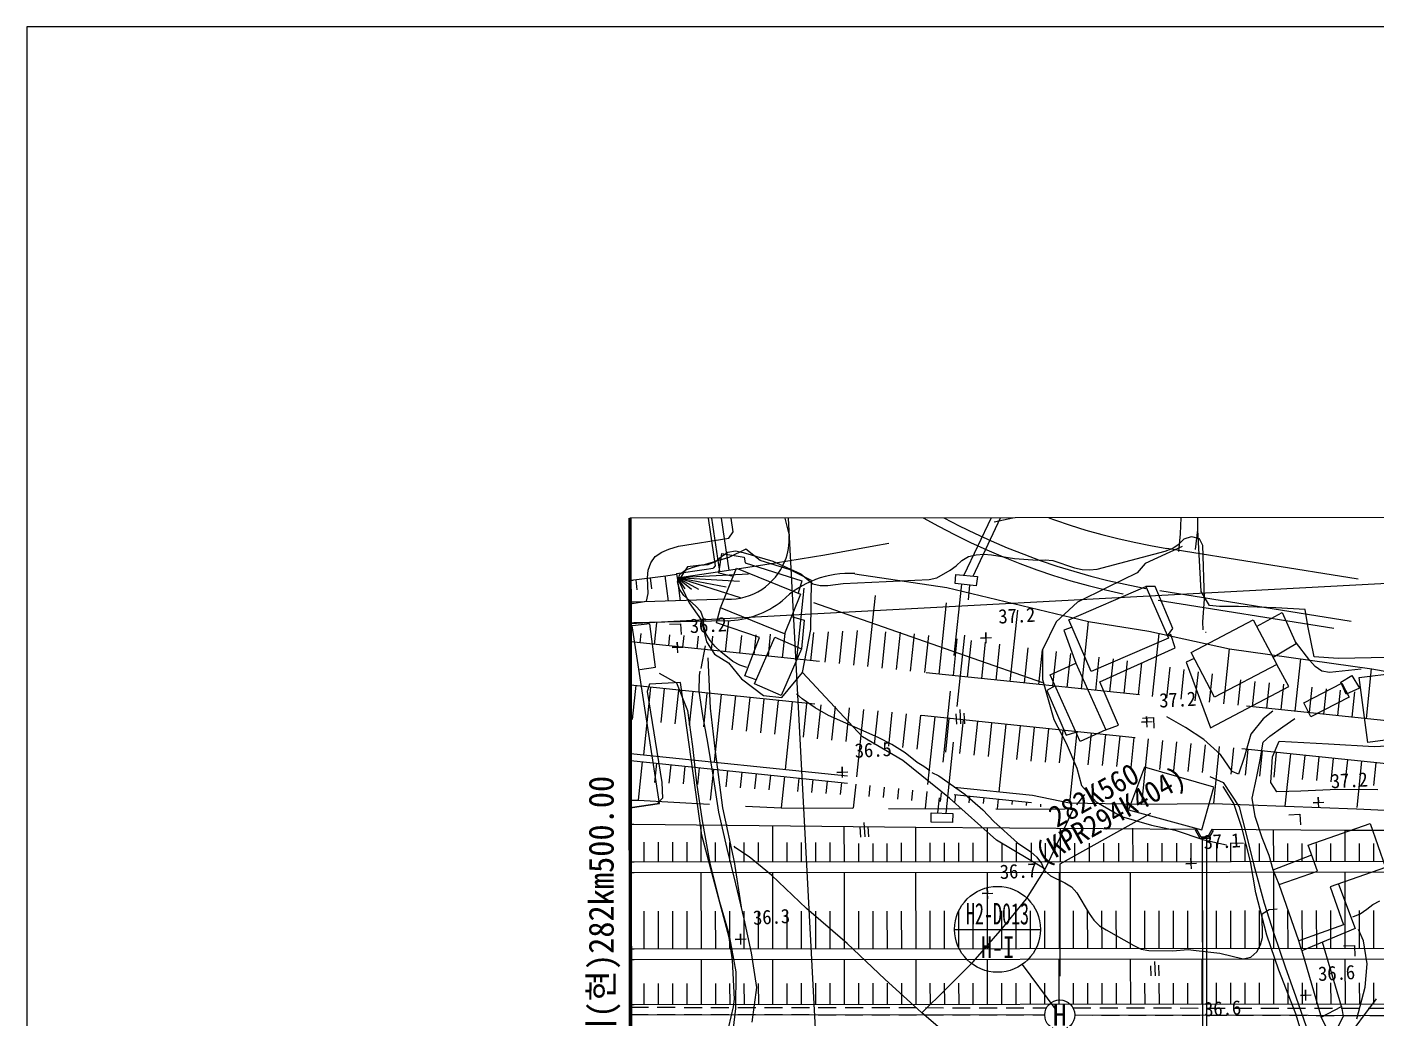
# Model space of a CAD drawing. Header units: millimetres. Extents: x 13158 to 13954, y 1103 to 1807.
# Drawn here: x 13157.9 to 13346.4, y 1480.6 to 1619.1 of the extents above; entities that cross this region are included whole.
import ezdxf
from ezdxf.enums import TextEntityAlignment as Align
from ezdxf.xclip import XClip

# ---------------------------------------------------------------- set-up
doc = ezdxf.new("R2010")
doc.units = ezdxf.units.MM
doc.header["$LTSCALE"] = 10
doc.header["$MEASUREMENT"] = 0
doc.header["$XCLIPFRAME"] = 2
for name, pattern in [('A-CENTR01', [2, 1.25, -0.25, 0.25, -0.25]), ('DASHEDX2', [1.5, 1, -0.5]), ('HIDDEN', [0.375, 0.25, -0.125])]:
    doc.linetypes.add(name, pattern=pattern)
for name, color, linetype in [('TN-CABL', 4, 'Continuous'), ('TN-MACL', 6, 'A-CENTR01'), ('TN-MANH', 4, 'Continuous'), ('TZ-BASE', 253, 'Continuous'), ('TZ-CABL', 4, 'Continuous'), ('TZ-MACT', 6, 'Continuous')]:
    doc.layers.add(name, color=color, linetype=linetype)
doc.layers.add('TX-PAPR', color=2, linetype='Continuous', plot=False)
doc.styles.add('GR', font='GulimChe.ttf')
doc.styles.get("Standard").update_dxf_attribs({"font": 'GulimChe.ttf'})
doc.linetypes.add('ZIGZAG', pattern='A,0.0001,-0.2,[131,ltypeshp.shx,S=0.2,R=0,X=-0.2,Y=0],-0.4,[131,ltypeshp.shx,S=0.2,R=180,X=0.2,Y=0],-0.2', length=0.8001)

# ---------------------------------------------------------------- blocks, each defined once
blk = doc.blocks.new('JD-DGDHG')
at = {"layer": 'TZ-BASE'}
for p, q in [((18.8, 135.96), (37.38, -213.9)), ((532.89, 88.53), (-0.06, 60.23)), ((14.33, 73.1, 37), (13.04, 83.52, 37)), ((76.93, 76.19, 39.73), (76.84, 72.81, 39.73)), ((79.3, 73.38, 37.35), (79.3, 77.3, 37.35)), ((6.71, 71.09, 37), (13.73, 72.19, 37)), ((13.73, 72.19, 37), (14.33, 73.1, 37)), ((76.84, 72.81, 39.73), (76.6, 70.33, 39.73)), ((76.63, 71.35, 37), (77.41, 72.09, 37)), ((77.41, 72.09, 37), (78.42, 72.42, 37)), ((78.42, 72.42, 37), (79.47, 72.18, 37)), ((78.99, 70.6, 37.35), (79.3, 73.38, 37.35)), ((79.77, 64.73, 36.68), (79.3, 73.38, 36.68)), ((79.47, 72.18, 37), (79.97, 71.21, 37)), ((3.47, 69.63, 37), (4.37, 70.24, 37)), ((4.37, 70.24, 37), (5.34, 70.68, 37)), ((5.34, 70.68, 37), (6.71, 71.09, 37)), ((12.34, 67.33, 39.44), (12.76, 70.06, 39.44)), ((12.71, 69.66, 37), (13.6, 70.23, 37)), ((12.76, 70.06, 39.44), (15.9, 69.57, 39.44)), ((13.6, 70.23, 37), (14.66, 70.42, 37)), ((16.11, 70.67, 37.33), (13.75, 69.49, 37.33)), ((14.66, 70.42, 37), (15.73, 70.22, 37)), ((15.73, 70.22, 37), (19.88, 68.98, 37)), ((18.12, 69.1, 37.33), (16.11, 70.67, 37.33)), ((47.26, 69.64, 37), (48.32, 69.87, 37)), ((48.32, 69.87, 37), (49.38, 69.95, 37)), ((49.38, 69.95, 37), (50.45, 69.89, 37)), ((50.45, 69.89, 37), (53.67, 69.36, 37)), ((65.24, 67.89, 37), (74.72, 70.37, 37)), ((77.11, 71.06, 36.68), (71.92, 68.68, 36.68)), ((74.72, 70.37, 37), (75.73, 70.74, 37)), ((75.73, 70.74, 37), (76.63, 71.35, 37)), ((79.97, 71.21, 37), (80.2, 63.69, 37)), ((2.46, 67.74, 37), (2.84, 68.75, 37)), ((2.84, 68.75, 37), (3.47, 69.63, 37)), ((7.96, 68.21, 37.33), (6.71, 66.31, 37.33)), ((7.75, 67.8, 37), (8.76, 68.16, 37)), ((10.28, 68.47, 37.33), (7.96, 68.21, 37.33)), ((8.76, 68.16, 37), (9.81, 68.43, 37)), ((9.81, 68.43, 37), (10.87, 68.54, 37)), ((13.75, 69.49, 37.33), (10.28, 68.47, 37.33)), ((10.87, 68.54, 37), (11.89, 68.94, 37)), ((11.89, 68.94, 37), (12.71, 69.66, 37)), ((12.56, 62.48, 39.55), (14.8, 68, 39.55)), ((14.8, 68, 39.55), (23.76, 64.36, 39.55)), ((15.9, 69.57, 39.44), (16.02, 68.78, 39.44)), ((16.02, 68.78, 39.44), (23.97, 66.23, 39.44)), ((22.3, 67.78, 37.33), (18.12, 69.1, 37.33)), ((19.88, 68.98, 37), (23.82, 67.21, 37)), ((44.68, 67.71, 37), (45.54, 68.36, 37)), ((45.54, 68.36, 37), (46.33, 69.1, 37)), ((46.33, 69.1, 37), (47.26, 69.64, 37)), ((53.67, 69.36, 37), (56.87, 69.15, 37)), ((56.87, 69.15, 37), (57.94, 69.16, 37)), ((57.94, 69.16, 37), (59.01, 69.07, 37)), ((59.01, 69.07, 37), (62.07, 68.07, 37)), ((62.07, 68.07, 37), (63.11, 67.83, 37)), ((64.18, 67.77, 37), (65.24, 67.89, 37)), ((71.92, 68.68, 36.68), (70.83, 67.35, 36.68)), ((2.36, 66.67, 37), (2.46, 67.74, 37)), ((2.46, 64.47, 37), (2.36, 66.67, 37)), ((6.58, 66.11, 37), (6.89, 67.16, 37)), ((6.84, 65.06, 37), (6.58, 66.11, 37)), ((6.71, 66.31, 37.33), (8.2, 63.18, 37.33)), ((6.89, 67.16, 37), (7.75, 67.8, 37)), ((14.33, 66.85, 39.44), (12.34, 67.33, 39.44)), ((25.29, 66.29, 37.33), (22.3, 67.78, 37.33)), ((23.97, 66.23, 39.44), (23.42, 64.5, 39.44)), ((23.82, 67.21, 37), (25.49, 65.82, 37)), ((25.23, 59.43, 37.33), (25.29, 66.29, 37.33)), ((29.71, 65.87, 37), (41.76, 66.45, 37)), ((41.76, 66.45, 37), (42.81, 66.64, 37)), ((42.81, 66.64, 37), (44.68, 67.71, 37)), ((63.11, 67.83, 37), (64.18, 67.77, 37)), ((70.83, 67.35, 36.68), (66.63, 65.29, 36.68)), ((2.26, 63.4, 37), (2.46, 64.47, 37)), ((7.48, 64.2, 37), (6.84, 65.06, 37)), ((9.07, 62.74, 37), (7.48, 64.2, 37)), ((23.76, 64.36, 39.55), (21.52, 58.84, 39.55)), ((25.49, 65.82, 37), (26.53, 65.59, 37)), ((26.53, 65.59, 37), (27.59, 65.6, 37)), ((27.59, 65.6, 37), (29.71, 65.87, 37)), ((61.29, 60.78, 40.12), (72.05, 65.44, 40.12)), ((66.63, 65.29, 36.68), (62.5, 63.25, 36.68)), ((73.35, 65.45, 40.1), (72.05, 65.44, 40.1)), ((72.05, 65.44, 40.12), (75.18, 58.21, 40.12)), ((75.81, 59.57, 40.1), (73.35, 65.45, 40.1)), ((80.91, 62.81, 36.68), (79.77, 64.73, 36.68)), ((-0.06, 63.03, 37), (2.26, 63.4, 37)), ((8.2, 63.18, 37.33), (9.86, 60.8, 37.33)), ((9.82, 61.96, 37), (9.07, 62.74, 37)), ((12.03, 60.37, 39.57), (12.56, 62.48, 39.57)), ((21.52, 58.84, 39.55), (12.56, 62.48, 39.55)), ((57.62, 52, 37.15), (25.64, 63.18, 37.15)), ((62.5, 63.25, 36.68), (59.48, 60.49, 36.68)), ((80.2, 63.69, 37), (79.95, 60.49, 37)), ((82.32, 62.64, 36.68), (80.91, 62.81, 36.68)), ((84.99, 62.65, 36.68), (82.32, 62.64, 36.68)), ((90.18, 62.47, 36.68), (84.99, 62.65, 36.68)), ((94.31, 62.24, 36.68), (90.18, 62.47, 36.68)), ((94.68, 59.94, 36.68), (94.31, 62.24, 36.68)), ((10.22, 60.95, 37), (9.82, 61.96, 37)), ((9.86, 60.8, 37.33), (10.61, 57.73, 37.33)), ((10.27, 59.85, 37), (10.22, 60.95, 37)), ((18.02, 58.3, 39.57), (12.03, 60.37, 39.57)), ((22.51, 61.26, 39.57), (24.26, 60.73, 39.57)), ((24.26, 60.73, 39.57), (23.91, 56.74, 39.57)), ((59.48, 60.49, 36.68), (57.61, 56.61, 36.68)), ((64.41, 53.55, 40.12), (61.29, 60.78, 40.12)), ((78.36, 56.22, 40.04), (87.03, 60.8, 40.04)), ((79.95, 60.49, 37), (80, 59.39, 37)), ((87.03, 60.8, 40.04), (90.32, 54.57, 40.04)), ((87.52, 59.88, 40.59), (91.09, 61.82, 40.59)), ((91.09, 61.82, 40.59), (93.05, 57.42, 40.59)), ((0.24, 59.96, 39.3), (-0.06, 59.91, 39.3)), ((4.07, 35.13, 39.3), (0.24, 59.96, 39.3)), ((2.71, 60.24, 39.16), (0.27, 59.96, 39.16)), ((3.48, 54.17, 39.16), (2.71, 60.24, 39.16)), ((5.46, 60.17, 37.09), (7, 60.25, 37.09)), ((7, 60.25, 37.09), (7.08, 58.74, 37.09)), ((10.56, 58.8, 37), (10.27, 59.85, 37)), ((11.14, 57.9, 37), (10.56, 58.8, 37)), ((24.04, 53.43, 37.33), (25.23, 59.43, 37.33)), ((49.73, 57.53, 37.21), (49.65, 59.03, 37.21)), ((49.65, 59.03, 37.21), (49.69, 58.28, 37.21)), ((61.72, 59.77, 40.1), (60.55, 59.35, 40.1)), ((60.55, 59.35, 40.1), (62.27, 54.74, 40.1)), ((75.08, 58.54, 40.1), (75.81, 59.57, 40.1)), ((75.54, 58.74, 39.62), (75.08, 58.54, 39.62)), ((76.15, 56.9, 39.62), (75.54, 58.74, 39.62)), ((80.38, 59.08, 37), (80.45, 59.09, 37)), ((95.54, 55.6, 36.68), (94.68, 59.94, 36.68)), ((5.81, 56.91, 36.24), (7.31, 56.99, 36.24)), ((6.56, 56.95, 36.24), (5.81, 56.91, 36.24)), ((6.6, 56.2, 36.24), (6.52, 57.69, 36.24)), ((6.52, 57.69, 36.24), (6.56, 56.95, 36.24)), ((9.87, 53.99, 37.33), (10.49, 57.17, 37.33)), ((10.61, 57.73, 37.33), (11.76, 56, 37.33)), ((11.85, 57.08, 37), (11.14, 57.9, 37)), ((12.63, 56.33, 37), (11.85, 57.08, 37)), ((15.98, 52.98, 39.57), (18.02, 58.3, 39.57)), ((17.32, 51.85, 39.79), (20.17, 58.38, 39.79)), ((20.17, 58.38, 39.79), (23.91, 56.74, 39.79)), ((23.91, 56.74, 39.79), (21.06, 50.22, 39.79)), ((48.94, 58.24, 37.21), (50.44, 58.32, 37.21)), ((49.69, 58.28, 37.21), (48.94, 58.24, 37.21)), ((57.61, 56.61, 36.68), (57.6, 52.47, 36.68)), ((75.18, 58.21, 40.12), (64.41, 53.55, 40.12)), ((65.58, 52.15, 39.62), (76.15, 56.9, 39.62)), ((93.05, 57.42, 40.59), (89.81, 55.54, 40.59)), ((94.94, 55.09, 37), (92.95, 57.72, 37)), ((11.19, 48.45, 36.71), (10.87, 55.49, 36.71)), ((11.76, 56, 37.33), (13.7, 54.79, 37.33)), ((14.32, 54.99, 37), (12.63, 56.33, 37)), ((13.7, 54.79, 37.33), (15.53, 52.54, 37.33)), ((15.27, 54.46, 37), (14.32, 54.99, 37)), ((58.65, 53.11, 39.64), (62.27, 54.74, 39.64)), ((62.27, 54.74, 39.64), (66.46, 45.43, 39.64)), ((78.79, 55.41, 39.79), (77.66, 54.87, 39.79)), ((77.66, 54.87, 39.79), (81.08, 45.7, 39.79)), ((81.65, 49.99, 40.04), (78.36, 56.22, 40.04)), ((95.69, 54.26, 37), (94.94, 55.09, 37)), ((98.93, 55.4, 36.68), (95.54, 55.6, 36.68)), ((105.85, 55.52, 36.68), (98.93, 55.4, 36.68)), ((1.32, 53.83, 39.16), (3.48, 54.17, 39.16)), ((4.03, 53.35, 37.44), (6.42, 51.97, 37.44)), ((9.59, 50.82, 37.44), (9.67, 53.03, 37.44)), ((9.67, 53.03, 37.44), (9.75, 53.63, 37.44)), ((16.28, 54.12, 37), (15.27, 54.46, 37)), ((17.56, 52.4, 39.57), (15.98, 52.98, 39.57)), ((21.17, 49.92, 37.33), (24.04, 53.43, 37.33)), ((32.42, 44.45, 37.15), (24.04, 53.43, 37.15)), ((62.84, 43.8, 39.64), (58.65, 53.11, 39.64)), ((90.32, 54.57, 40.04), (81.65, 49.99, 40.04)), ((92.04, 51.48, 39.79), (90.32, 54.57, 39.79)), ((96.61, 53.63, 37), (95.69, 54.26, 37)), ((97.69, 53.42, 37), (96.61, 53.63, 37)), ((102.15, 53.89, 37), (97.69, 53.42, 37)), ((99.3, 52.09, 39.46), (100.81, 52.99, 39.46)), ((100.81, 52.99, 39.46), (101.88, 51.23, 39.46)), ((101.87, 52.72, 39.02), (107.11, 53.4, 39.02)), ((2.64, 51.8, 37), (2.33, 50.76, 37)), ((7, 52.03, 37), (2.64, 51.8, 37)), ((6.42, 51.97, 37.44), (7.99, 48.12, 37.44)), ((9.98, 30.72, 37), (7, 52.03, 37)), ((15.53, 52.54, 37.33), (18.61, 50.21, 37.33)), ((21.06, 50.22, 39.79), (17.32, 51.85, 39.79)), ((17.51, 52.42, 39.57), (17.56, 52.4, 39.57)), ((57.6, 52.47, 36.68), (59.15, 46.86, 36.68)), ((59.34, 51.56, 39.35), (58.21, 50.91, 39.35)), ((59.42, 51.6, 39.35), (59.34, 51.56, 39.35)), ((68.21, 46.07, 39.62), (65.58, 52.15, 39.62)), ((81.08, 45.7, 39.79), (92.04, 51.48, 39.79)), ((94.1, 49.2, 38.55), (99.42, 51.95, 38.55)), ((100.05, 50.41, 39.46), (99.3, 52.09, 39.46)), ((99.42, 51.95, 38.55), (100.43, 50, 38.55)), ((101.88, 51.23, 39.46), (100.05, 50.41, 39.46)), ((103.04, 43.65, 39.02), (101.87, 52.72, 39.02)), ((2.33, 50.76, 37), (4.39, 38.07, 37)), ((10.13, 47.4, 37.44), (9.59, 50.82, 37.44)), ((18.61, 50.21, 37.33), (21.17, 49.92, 37.33)), ((24, 49.74, 37), (23.19, 50.45, 37)), ((25.8, 48.51, 37), (24, 49.74, 37)), ((58.21, 50.91, 39.35), (60.9, 44.66, 39.35)), ((95.11, 47.25, 38.55), (94.1, 49.2, 38.55)), ((100.43, 50, 38.55), (95.11, 47.25, 38.55)), ((7.99, 48.12, 37.44), (8.67, 43.1, 37.44)), ((10.81, 43.63, 37.44), (10.13, 47.4, 37.44)), ((11.88, 42.38, 36.71), (11.19, 48.45, 36.71)), ((27.66, 47.42, 37), (25.8, 48.51, 37)), ((34.62, 44.36, 37), (27.66, 47.42, 37)), ((45.49, 47.67, 37.09), (45.57, 46.23, 37.09)), ((46.05, 48.27, 37.09), (46.15, 46.26, 37.09)), ((46.72, 46.27, 37.09), (46.64, 47.73, 37.09)), ((71.55, 47.07, 37.73), (73.09, 47.15, 37.73)), ((72.2, 45.79, 37.21), (72.12, 47.28, 37.21)), ((72.12, 47.28, 37.21), (72.16, 46.54, 37.21)), ((73.09, 47.15, 37.73), (73.17, 45.64, 37.73)), ((77.59, 45.74, 37.44), (74.97, 47.24, 37.44)), ((89.76, 48.04, 37.44), (88.45, 46.97, 37.44)), ((59.15, 46.86, 36.68), (60.89, 43.54, 36.68)), ((66.46, 45.43, 39.64), (62.84, 43.8, 39.64)), ((66.46, 45.43, 39.62), (68.21, 46.07, 39.62)), ((71.41, 46.5, 37.21), (72.91, 46.58, 37.21)), ((72.16, 46.54, 37.21), (71.41, 46.5, 37.21)), ((80.16, 44.09, 37.44), (77.59, 45.74, 37.44)), ((88.45, 46.97, 37.44), (86.72, 44.8, 37.44)), ((89.35, 44.55, 38.7), (91.18, 45.85, 38.7)), ((91.18, 45.85, 38.7), (92.84, 46.99, 38.7)), ((11.54, 39.1, 37.44), (10.81, 43.63, 37.44)), ((38.07, 41.13, 37.15), (32.42, 44.45, 37.15)), ((36.51, 43.38, 37), (34.62, 44.36, 37)), ((38.37, 42.22, 37), (36.51, 43.38, 37)), ((60.89, 43.54, 36.68), (62.41, 40.08, 36.68)), ((60.9, 44.66, 39.35), (62.26, 45.08, 39.35)), ((82.46, 41.97, 37.44), (80.16, 44.09, 37.44)), ((86.72, 44.8, 37.44), (85.77, 41.54, 37.44)), ((88.03, 41.24, 38.7), (88.45, 43.71, 38.7)), ((88.45, 43.71, 38.7), (89.35, 44.55, 38.7)), ((89.72, 41.64, 36.68), (90.68, 43.83, 36.68)), ((90.68, 43.83, 36.68), (97.54, 43.44, 36.68)), ((97.54, 43.44, 36.68), (103.96, 43.07, 36.68)), ((108.28, 44.33, 39.02), (103.04, 43.65, 39.02)), ((8.67, 43.1, 37.44), (9.25, 38.03, 37.44)), ((12.92, 34.51, 36.71), (11.88, 42.38, 36.71)), ((40.06, 40.87, 37), (38.37, 42.22, 37)), ((84.08, 39.62, 37.44), (82.46, 41.97, 37.44)), ((85.77, 41.54, 37.44), (85, 39.22, 37.44)), ((89.5, 38.06, 36.68), (89.72, 41.64, 36.68)), ((103.96, 43.07, 36.68), (108.33, 43.34, 36.68)), ((29.65, 38.76, 36.53), (29.57, 40.26, 36.53)), ((29.57, 40.26, 36.53), (29.61, 39.51, 36.53)), ((44.61, 35.86, 37.15), (38.07, 41.13, 37.15)), ((40.98, 40.31, 37), (40.06, 40.87, 37)), ((41.86, 39.67, 37), (40.98, 40.31, 37)), ((62.41, 40.08, 36.68), (63.02, 37.62, 36.68)), ((71.84, 40.22, 39.7), (69.59, 34.24, 39.7)), ((81.54, 37.43, 39.7), (71.84, 40.22, 39.7)), ((85, 39.22, 37.44), (84.08, 39.62, 37.44)), ((87.52, 38.66, 38.7), (88.03, 41.24, 38.7)), ((4.39, 38.07, 37), (4.49, 35.87, 37)), ((9.25, 38.03, 37.44), (10.03, 32.7, 37.44)), ((12.35, 33.91, 37.44), (11.54, 39.1, 37.44)), ((28.86, 39.47, 36.53), (30.36, 39.55, 36.53)), ((29.61, 39.51, 36.53), (28.86, 39.47, 36.53)), ((42.11, 39.46, 37), (43.12, 38.99, 37)), ((43.12, 38.99, 37), (46.74, 36.44, 37)), ((80.97, 38.9, 37.44), (82.83, 38.05, 37.44)), ((82.83, 38.05, 37.44), (85.08, 34.64, 37.44)), ((86.89, 35.87, 38.7), (87.52, 38.66, 38.7)), ((90.35, 36.76, 36.68), (89.5, 38.06, 36.68)), ((4.49, 35.87, 37), (3.74, 35.09, 37)), ((51.17, 30.01, 37.15), (44.61, 35.86, 37.15)), ((46.74, 36.44, 37), (49.23, 34.23, 37)), ((62.37, 34.95, 36.58), (63.49, 36.39, 36.58)), ((63.02, 37.62, 36.68), (65.07, 35.36, 36.68)), ((79.87, 31.45, 39.7), (81.54, 37.43, 39.7)), ((84.34, 35.13, 36.62), (82.83, 37.48, 36.62)), ((87.32, 33.29, 38.7), (86.89, 35.87, 38.7)), ((93.71, 36.85, 36.68), (90.35, 36.76, 36.68)), ((98.81, 37.06, 36.68), (93.71, 36.85, 36.68)), ((96.2, 34.51, 37.17), (96.12, 36.01, 37.17)), ((96.12, 36.01, 37.17), (96.16, 35.26, 37.17)), ((104.46, 37.04, 36.68), (98.81, 37.06, 36.68)), ((-0.03, 34.5, 39.3), (4.07, 35.13, 39.3)), ((3.74, 35.09, 37), (-0.03, 34.5, 37)), ((14.54, 26.99, 36.71), (12.92, 34.51, 36.71)), ((49.23, 34.23, 37), (50.77, 32.6, 37)), ((60.07, 30.36, 36.58), (61.84, 34.19, 36.58)), ((65.07, 35.36, 36.68), (68.64, 33.31, 36.68)), ((69.59, 34.24, 39.7), (79.87, 31.45, 39.7)), ((85.45, 31.77, 36.62), (84.34, 35.13, 36.62)), ((85.08, 34.64, 37.44), (86.01, 31.01, 37.44)), ((95.41, 35.22, 37.17), (96.91, 35.3, 37.17)), ((96.16, 35.26, 37.17), (95.41, 35.22, 37.17)), ((0.49, 32.17), (-0.05, 32.17)), ((39.89, 31.77), (0.49, 32.17)), ((9.9, 26.98), (9.89, 32.07)), ((10.03, 32.7, 37.44), (11.11, 26.77, 37.44)), ((13.51, 28.84, 37.44), (12.35, 33.91, 37.44)), ((32.63, 32.46, 37.09), (32.74, 30.45, 37.09)), ((50.77, 32.6, 37), (54.11, 29.65, 37)), ((68.64, 33.31, 36.68), (72.81, 32.1, 36.68)), ((72.81, 32.1, 36.68), (76.11, 31.41, 36.68)), ((88.28, 30.35, 38.7), (87.32, 33.29, 38.7)), ((92.02, 33.56, 37.73), (93.57, 33.64, 37.73)), ((93.57, 33.64, 37.73), (93.65, 32.13, 37.73)), ((94.74, 29.31, 38.97), (103.37, 32.35, 38.97)), ((103.37, 32.35, 38.97), (105.55, 26.19, 38.97)), ((13.78, 16.4, 37), (9.98, 30.72, 37)), ((19.9, 26.98), (19.89, 31.97)), ((29.9, 26.99), (29.89, 31.87)), ((32.07, 31.86, 37.09), (32.15, 30.41, 37.09)), ((33.3, 30.45, 37.09), (33.23, 31.92, 37.09)), ((79.15, 31.48), (39.89, 31.77)), ((39.9, 27), (39.89, 31.77)), ((49.9, 27.01), (49.89, 31.7)), ((57.97, 25.95, 36.58), (60.07, 30.36, 36.58)), ((60.1, 27.02), (60.1, 31.69)), ((70.24, 27.03), (70.23, 31.68)), ((76.11, 31.41, 36.68), (80.15, 30.07, 36.68)), ((79.97, 27.04), (79.96, 30.23)), ((99.89, 31.33), (81.26, 31.47)), ((86.65, 27.03, 36.62), (85.45, 31.77, 36.62)), ((86.01, 31.01, 37.44), (87.14, 26.49, 37.44)), ((89.26, 27.86, 38.7), (88.28, 30.35, 38.7)), ((89.9, 27.05), (89.89, 31.4)), ((158.26, 31.64), (99.89, 31.33)), ((99.9, 27.06), (99.89, 31.33)), ((1.9, 26.97), (1.9, 29.71)), ((3.9, 26.97), (3.9, 29.71)), ((5.9, 26.97), (5.9, 29.7)), ((7.9, 26.97), (7.9, 29.7)), ((11.9, 26.98), (11.9, 29.69)), ((14.73, 23.89, 37.44), (13.51, 28.84, 37.44)), ((13.9, 26.98), (13.9, 29.69)), ((14.68, 28.95, 36.06), (14.48, 29.15, 36.06)), ((16.59, 27.67, 36.06), (14.68, 28.95, 36.06)), ((15.9, 26.98), (15.9, 29.68)), ((17.9, 26.98), (17.9, 29.68)), ((21.9, 26.99), (21.9, 29.67)), ((23.9, 26.99), (23.9, 29.67)), ((25.9, 26.99), (25.9, 29.66)), ((27.9, 26.99), (27.9, 29.66)), ((31.9, 27), (31.9, 29.55)), ((33.9, 27), (33.9, 29.54)), ((35.9, 27), (35.9, 29.53)), ((37.9, 27), (37.9, 29.64)), ((41.9, 27), (41.9, 29.64)), ((43.9, 27.01), (43.9, 29.63)), ((45.9, 27.01), (45.9, 29.63)), ((47.9, 27.01), (47.9, 29.62)), ((57.97, 25.95, 37.15), (51.17, 30.01, 37.15)), ((51.97, 27.01), (51.96, 29.62)), ((53.97, 27.02), (53.96, 29.61)), ((54.11, 29.65, 37), (55.94, 28.35, 37)), ((55.94, 28.35, 37), (56.79, 27.64, 37)), ((56.03, 27.02), (56.03, 29.61)), ((58.03, 27.02), (58.03, 29.6)), ((62.1, 27.02), (62.1, 29.6)), ((64.17, 27.02), (64.17, 29.59)), ((66.17, 27.03), (66.17, 29.59)), ((68.24, 27.03), (68.24, 29.59)), ((72.31, 27.03), (72.3, 29.58)), ((74.31, 27.03), (74.3, 29.57)), ((76.37, 27.04), (76.37, 29.57)), ((78.37, 27.04), (78.37, 29.57)), ((80.15, 30.07, 36.68), (83.31, 29.33, 36.68)), ((81.97, 27.04), (81.96, 29.56)), ((83.86, 29.65, 36.68), (85.67, 29.56, 36.68)), ((83.9, 27.04), (83.9, 29.56)), ((85.9, 27.04), (85.9, 29.55)), ((87.9, 27.05), (87.9, 29.55)), ((91.9, 27.05), (91.9, 29.54)), ((93.9, 27.05), (93.9, 29.54)), ((96.02, 25.68, 38.97), (94.74, 29.31, 38.97)), ((95.9, 27.05), (95.9, 29.53)), ((97.9, 27.06), (97.9, 29.53)), ((101.9, 27.06), (101.9, 29.52)), ((103.9, 27.06), (103.9, 29.52)), ((11.11, 26.77, 37.44), (12.34, 21.71, 37.44)), ((15.51, 20.66, 36.71), (14.54, 26.99, 36.71)), ((19.7, 25.09, 36.06), (16.59, 27.67, 36.06)), ((56.79, 27.64, 37), (57.44, 26.76, 37)), ((57.44, 26.76, 37), (57.88, 25.75, 37)), ((77.61, 26.71, 37.08), (79.11, 26.79, 37.08)), ((78.36, 26.75, 37.08), (77.61, 26.71, 37.08)), ((78.4, 26.01, 37.08), (78.32, 27.5, 37.08)), ((78.32, 27.5, 37.08), (78.36, 26.75, 37.08)), ((87.4, 22.65, 36.62), (86.65, 27.03, 36.62)), ((87.14, 26.49, 37.44), (88.55, 21.18, 37.44)), ((89.85, 25.84, 38.7), (89.26, 27.86, 38.7)), ((89.85, 25.84, 38.91), (95.22, 27.97, 38.91)), ((9.91, 14.81), (9.9, 25.48)), ((24.58, 20.47, 36.06), (19.7, 25.09, 36.06)), ((19.91, 14.81), (19.9, 25.48)), ((29.91, 14.82), (29.9, 25.49)), ((39.91, 14.83), (39.9, 25.5)), ((49.91, 14.84), (49.9, 25.51)), ((55.36, 21.8, 36.58), (57.97, 25.95, 36.58)), ((57.88, 25.75, 37), (58.7, 25, 37)), ((58.7, 25, 37), (60.71, 24.06, 37)), ((59.98, 14.85), (59.97, 25.52)), ((69.91, 14.86), (69.9, 25.53)), ((79.98, 14.87), (79.97, 25.54)), ((90.66, 23.79, 38.91), (89.85, 25.84, 38.91)), ((89.91, 14.88), (89.9, 25.55)), ((90.66, 23.79, 38.97), (96.02, 25.68, 38.97)), ((105.55, 26.19, 38.97), (97.79, 23.46, 38.97)), ((99.91, 14.89), (99.9, 25.56)), ((15.87, 19.03, 37.44), (14.73, 23.89, 37.44)), ((49.93, 21.82, 36.7), (49.85, 23.32, 36.7)), ((49.85, 23.32, 36.7), (49.89, 22.57, 36.7)), ((60.71, 24.06, 37), (61.66, 23.47, 37)), ((61.66, 23.47, 37), (62.41, 22.64, 37)), ((62.41, 22.64, 37), (64.1, 19.75, 37)), ((88.96, 16.71, 36.62), (87.4, 22.65, 36.62)), ((93.43, 15.95, 38.97), (90.66, 23.79, 38.97)), ((97.79, 23.46, 38.97), (99.67, 18.15, 38.97)), ((98.96, 23.87, 39.55), (101.3, 17.65, 39.55)), ((12.34, 21.71, 37.44), (13.73, 16.92, 37.44)), ((49.14, 22.53, 36.7), (50.64, 22.61, 36.7)), ((49.89, 22.57, 36.7), (49.14, 22.53, 36.7)), ((52.02, 17.68, 36.58), (55.36, 21.8, 36.58)), ((88.55, 21.18, 37.44), (89.94, 16.98, 37.44)), ((102.91, 20.34, 37), (103.78, 21.02, 37)), ((103.78, 21.02, 37), (104.75, 21.54, 37)), ((1.91, 14.8), (1.9, 20.07)), ((3.91, 14.8), (3.9, 20.07)), ((5.91, 14.8), (5.9, 20.07)), ((7.91, 14.8), (7.9, 20.07)), ((11.91, 14.81), (11.9, 20.08)), ((13.91, 14.81), (13.9, 20.08)), ((16.93, 14.24, 37.44), (15.87, 19.03, 37.44)), ((15.91, 14.81), (15.9, 20.08)), ((17.91, 14.81), (17.9, 20.08)), ((21.91, 14.82), (21.9, 20.09)), ((23.91, 14.82), (23.9, 20.09)), ((30.27, 15.55, 36.06), (24.58, 20.47, 36.06)), ((25.91, 14.82), (25.9, 20.09)), ((27.91, 14.82), (27.9, 20.09)), ((31.91, 14.83), (31.9, 20.1)), ((33.91, 14.83), (33.9, 20.1)), ((35.91, 14.83), (35.9, 20.1)), ((37.91, 14.83), (37.9, 20.1)), ((41.91, 14.83), (41.9, 20.11)), ((43.91, 14.84), (43.9, 20.11)), ((45.91, 14.84), (45.9, 20.11)), ((47.91, 14.84), (47.9, 20.11)), ((51.91, 14.84), (51.9, 20.11)), ((53.91, 14.85), (53.9, 20.12)), ((55.91, 14.85), (55.9, 20.12)), ((57.91, 14.85), (57.9, 20.12)), ((61.91, 14.85), (61.9, 20.12)), ((63.91, 14.85), (63.9, 20.13)), ((64.1, 19.75, 37), (64.75, 18.83, 37)), ((65.91, 14.86), (65.9, 20.13)), ((67.91, 14.86), (67.9, 20.13)), ((71.91, 14.86), (71.9, 20.13)), ((73.91, 14.86), (73.9, 20.13)), ((75.91, 14.87), (75.9, 20.14)), ((77.91, 14.87), (77.9, 20.14)), ((81.91, 14.87), (81.9, 20.14)), ((83.91, 14.87), (83.9, 20.14)), ((85.91, 14.87), (85.9, 20.15)), ((87.91, 14.88), (87.9, 20.15)), ((88.29, 19.71, 37), (89.25, 20.29, 37)), ((88.33, 16.41, 37), (88.29, 19.71, 37)), ((89.25, 20.29, 37), (90.37, 20.42, 37)), ((91.91, 14.88), (91.9, 20.15)), ((93.91, 14.88), (93.9, 20.15)), ((95.91, 14.88), (95.9, 20.15)), ((97.91, 14.89), (97.9, 20.16)), ((100.98, 19.28, 37), (101.99, 19.72, 37)), ((101.91, 14.89), (101.9, 20.16)), ((101.99, 19.72, 37), (102.91, 20.34, 37)), ((103.91, 14.89), (103.9, 20.16)), ((47.89, 13, 36.58), (52.02, 17.68, 36.58)), ((64.75, 18.83, 37), (65.54, 18.04, 37)), ((65.54, 18.04, 37), (66.48, 17.46, 37)), ((66.48, 17.46, 37), (70.36, 15.26, 37)), ((89.94, 16.98, 37.44), (91.5, 12.28, 37.44)), ((99.67, 18.15, 38.97), (93.43, 15.95, 38.97)), ((101.3, 17.65, 39.55), (93.85, 14.53, 39.55)), ((102.44, 15.94, 37.35), (101.75, 17.52, 37.35)), ((13.73, 16.92, 37.44), (14.73, 11.61, 37.44)), ((14.28, 13.22, 37), (13.78, 16.4, 37)), ((14.65, 16.13, 36.35), (16.15, 16.21, 36.35)), ((15.4, 16.17, 36.35), (14.65, 16.13, 36.35)), ((15.44, 15.42, 36.35), (15.36, 16.92, 36.35)), ((15.36, 16.92, 36.35), (15.4, 16.17, 36.35)), ((35.53, 10.58, 36.06), (30.27, 15.55, 36.06)), ((70.36, 15.26, 37), (71.36, 14.78, 37)), ((87.53, 14.38, 37), (88.05, 15.36, 37)), ((88.05, 15.36, 37), (88.33, 16.41, 37)), ((90.64, 11.84, 36.62), (88.96, 16.71, 36.62)), ((93.85, 14.53, 39.55), (93.43, 15.95, 39.55)), ((99.38, 6.77, 38.75), (96.72, 15.73, 38.75)), ((99.64, 15.22, 37.44), (101.18, 15.3, 37.44)), ((101.18, 15.3, 37.44), (101.26, 13.79, 37.44)), ((102.96, 12.7, 37.35), (102.44, 15.94, 37.35)), ((9.92, 7.05), (9.91, 13.35)), ((14.52, 7.8, 37), (14.28, 13.22, 37)), ((17.66, 9.41, 37.44), (16.93, 14.24, 37.44)), ((19.92, 7.05), (19.91, 13.35)), ((29.92, 7.06), (29.91, 13.36)), ((39.92, 7.07), (39.91, 13.37)), ((49.92, 7.08), (49.91, 13.38)), ((59.92, 7.09), (59.91, 13.39)), ((69.92, 7.1), (69.91, 13.4)), ((71.36, 14.78, 37), (72.45, 14.58, 37)), ((72.45, 14.58, 37), (75.75, 14.55, 37)), ((75.75, 14.55, 37), (77.97, 14.73, 37)), ((77.97, 14.73, 37), (79.05, 14.56, 37)), ((79.05, 14.56, 37), (82.39, 14.2, 37)), ((79.92, 7.11), (79.91, 13.41)), ((82.39, 14.2, 37), (85.63, 13.43, 37)), ((85.63, 13.43, 37), (86.7, 13.63, 37)), ((86.7, 13.63, 37), (87.53, 14.38, 37)), ((89.92, 7.12), (89.91, 13.42)), ((93.85, 14.53, 38.75), (96.55, 5.27, 38.75)), ((99.92, 7.13), (99.91, 13.43)), ((14.73, 11.61, 37.44), (14.69, 6.48, 37.44)), ((44.11, 9.24, 36.58), (47.89, 13, 36.58)), ((72.68, 12.46, 37.09), (72.75, 11.02, 37.09)), ((73.23, 13.06, 37.09), (73.34, 11.05, 37.09)), ((73.91, 11.05, 37.09), (73.83, 12.52, 37.09)), ((92.99, 5.73, 36.62), (90.64, 11.84, 36.62)), ((91.5, 12.28, 37.44), (93, 8.13, 37.44)), ((102.7, 9.45, 37.35), (102.96, 12.7, 37.35)), ((1.92, 7.04), (1.91, 9.98)), ((3.92, 7.04), (3.91, 9.98)), ((5.92, 7.04), (5.91, 9.98)), ((7.92, 7.04), (7.91, 9.98)), ((11.92, 7.05), (11.91, 9.98)), ((13.92, 7.05), (13.91, 9.99)), ((15.92, 7.05), (15.91, 9.99)), ((17.92, 7.05), (17.91, 9.99)), ((21.92, 7.06), (21.91, 9.99)), ((23.92, 7.06), (23.91, 10)), ((25.92, 7.06), (25.91, 10)), ((27.92, 7.06), (27.91, 10)), ((31.92, 7.07), (31.91, 10)), ((33.92, 7.07), (33.91, 10)), ((40.72, 5.85, 36.06), (35.53, 10.58, 36.06)), ((35.92, 7.07), (35.91, 10.01)), ((37.92, 7.07), (37.91, 10.01)), ((41.92, 7.07), (41.91, 10.01)), ((43.92, 7.08), (43.91, 10.01)), ((45.92, 7.08), (45.91, 10.02)), ((47.92, 7.08), (47.91, 10.02)), ((51.92, 7.08), (51.91, 10.02)), ((53.92, 7.09), (53.91, 10.02)), ((55.92, 7.09), (55.91, 10.02)), ((57.92, 7.09), (57.91, 10.03)), ((61.92, 7.09), (61.91, 10.03)), ((63.92, 7.09), (63.91, 10.03)), ((65.92, 7.1), (65.91, 10.03)), ((67.92, 7.1), (67.91, 10.04)), ((71.92, 7.1), (71.91, 10.04)), ((73.92, 7.1), (73.91, 10.04)), ((75.92, 7.11), (75.91, 10.04)), ((77.92, 7.11), (77.91, 10.04)), ((81.92, 7.11), (81.91, 10.05)), ((83.92, 7.11), (83.91, 10.05)), ((85.92, 7.11), (85.91, 10.05)), ((87.92, 7.12), (87.91, 10.05)), ((91.92, 7.12), (91.91, 10.06)), ((93.92, 7.12), (93.91, 10.06)), ((95.92, 7.12), (95.91, 10.06)), ((97.92, 7.13), (97.91, 10.06)), ((101.52, 5.03, 37.35), (102.7, 9.45, 37.35)), ((101.92, 7.13), (101.91, 10.07)), ((103.92, 7.13), (103.91, 10.07)), ((14.39, 6.73, 37), (14.52, 7.8, 37)), ((17.03, 4.58, 37.44), (17.66, 9.41, 37.44)), ((40.7, 5.87, 36.58), (44.11, 9.24, 36.58)), ((93, 8.13, 37.44), (94.46, 3.97, 37.44)), ((93.63, 8.3, 36.55), (95.12, 8.38, 36.55)), ((94.37, 8.34, 36.55), (93.63, 8.3, 36.55)), ((94.41, 7.59, 36.55), (94.33, 9.09, 36.55)), ((94.33, 9.09, 36.55), (94.37, 8.34, 36.55)), ((99.77, 1.77, 36.68), (104.25, 7.85, 36.68)), ((13.41, 2.53, 37), (14.39, 6.73, 37)), ((14.69, 6.48, 37.44), (14, 0.9, 37.44)), ((46.2, 1.16, 36.06), (40.72, 5.85, 36.06)), ((94.28, 1.41, 36.62), (92.99, 5.73, 36.62)), ((96.55, 5.27, 38.75), (99.38, 6.77, 38.75)), ((99.38, 6.77, 38.41), (99.61, 5.36, 38.41)), ((97.53, 3.37, 38.41), (96.55, 5.27, 38.41)), ((99.61, 5.36, 38.41), (98.8, 3.81, 38.41))]:
    blk.add_line(p, q, dxfattribs=at)
at = {"layer": 'TZ-BASE', "linetype": 'DASHEDX2', "ltscale": 3}
for p, q in [((19.45, 83.28), (22.19, 72.59)), ((10.33, 81.82), (12.45, 67.53)), ((11.62, 82.01), (13.74, 67.72)), ((9.97, 80.86), (11.83, 68.34)), ((146.13, 59.37), (74.95, 70.77)), ((11.83, 68.34), (11.57, 68)), ((6.43, 67.27), (6.51, 66.67)), ((31.36, 67.24), (44.2, 65.31)), ((44.2, 65.31), (64.01, 60.54)), ((145.18, 53.45), (74, 64.85)), ((-0.05, 63.26), (-0.06, 63.26)), ((0.47, 63.28), (-0.05, 63.26)), ((13.6, 63.67), (0.47, 63.28)), ((142.74, 52.45), (73.76, 63.49)), ((-0.05, 60.34), (-0.06, 60.34)), ((0.47, 60.35), (-0.05, 60.34)), ((13.5, 60.66), (0.47, 60.35)), ((64.01, 60.54), (72.44, 59.2)), ((72.44, 59.2), (83.72, 56.75)), ((0.47, 57.66), (-0.05, 57.72)), ((160.68, 40.96), (0.47, 57.66)), ((83.72, 56.75), (103.61, 53.95)), ((103.61, 53.95), (142.08, 47.22)), ((0.48, 51.63), (-0.05, 51.68)), ((160.05, 34.99), (0.48, 51.63)), ((-0.05, 42.13), (0.48, 42.08)), ((0.48, 42.08), (56.19, 36.27)), ((-0.05, 41.13), (0.49, 41.07)), ((0.49, 41.07), (56.04, 35.28))]:
    blk.add_line(p, q, dxfattribs=at)
at = {"layer": 'TZ-BASE', "linetype": 'DASHEDX2'}
for p, q in [((51.87, 78.13), (46.61, 67.03)), ((51.87, 78.13), (46.61, 67.03)), ((47.88, 66.9), (52.95, 77.61)), ((47.88, 66.9), (52.95, 77.61)), ((0.73, 66.39), (0.91, 65)), ((2.76, 66.66), (2.96, 65.12)), ((4.78, 66.93), (5.26, 63.42)), ((6.51, 66.71), (16.85, 67.22)), ((6.51, 66.71), (6.96, 63.47)), ((6.51, 66.71), (13.39, 65.39)), ((6.51, 66.71), (15.35, 63.9)), ((6.51, 66.71), (9.53, 65.07)), ((6.51, 66.71), (8.55, 65.08)), ((6.51, 66.71), (7.59, 65.13)), ((6.51, 66.71), (15.26, 66.19)), ((33.19, 54.25), (34.5, 66.77)), ((45.36, 65.86), (45.49, 67.15)), ((45.36, 65.86), (45.49, 67.15)), ((45.49, 67.15), (48.48, 66.84)), ((45.49, 67.15), (48.48, 66.84)), ((48.48, 66.84), (48.34, 65.55)), ((48.48, 66.84), (48.34, 65.55)), ((23.25, 55.29), (24.33, 65.72)), ((46.25, 65.76), (42.92, 33.81)), ((46.25, 65.76), (42.92, 33.81)), ((43.14, 53.21), (44.39, 65.26)), ((44.12, 33.77), (47.45, 65.64)), ((44.12, 33.77), (47.45, 65.64)), ((48.34, 65.55), (45.36, 65.86)), ((48.34, 65.55), (45.36, 65.86)), ((53.08, 52.18), (54.2, 62.9)), ((3.35, 57.36), (3.67, 60.37)), ((13.3, 56.32), (13.75, 60.67)), ((63.03, 51.14), (64.01, 60.54)), ((1.36, 57.57), (1.5, 58.88)), ((5.34, 57.15), (5.5, 58.68)), ((7.33, 56.95), (7.5, 58.59)), ((9.32, 56.74), (9.51, 58.52)), ((11.31, 56.53), (11.52, 58.52)), ((15.29, 56.12), (15.55, 58.61)), ((17.28, 55.91), (17.57, 58.7)), ((19.27, 55.7), (19.59, 58.78)), ((21.26, 55.49), (21.61, 58.87)), ((25.23, 55.08), (25.65, 59.04)), ((27.22, 54.87), (27.67, 59.13)), ((29.21, 54.67), (29.69, 59.21)), ((31.2, 54.46), (31.71, 59.28)), ((35.18, 54.04), (35.71, 59.1)), ((37.17, 53.84), (37.72, 59.08)), ((39.16, 53.63), (39.7, 58.85)), ((41.15, 53.42), (41.69, 58.61)), ((72.98, 50.1), (73.89, 58.88)), ((45.13, 53.01), (45.66, 58.13)), ((47.12, 52.8), (47.65, 57.89)), ((49.11, 52.59), (49.63, 57.66)), ((51.09, 52.38), (51.62, 57.41)), ((55.07, 51.97), (55.59, 56.88)), ((57.06, 51.76), (57.57, 56.62)), ((82.92, 49.07), (83.72, 56.75)), ((59.05, 51.55), (59.55, 56.36)), ((61.04, 51.35), (61.54, 56.1)), ((65.02, 50.93), (65.5, 55.58)), ((67.01, 50.73), (67.49, 55.32)), ((69, 50.52), (69.47, 55.06)), ((70.99, 50.31), (71.45, 54.79)), ((93.63, 55.36), (92.87, 48.03)), ((74.97, 49.9), (75.41, 54.18)), ((76.95, 49.69), (77.39, 53.86)), ((78.94, 49.48), (79.37, 53.54)), ((80.93, 49.27), (81.34, 53.23)), ((103.54, 53.96), (102.81, 46.99)), ((0.74, 51.6), (0.48, 49.07)), ((2.8, 51.39), (1.81, 41.94)), ((4.72, 51.19), (4.23, 46.46)), ((6.71, 50.98), (6.22, 46.25)), ((85.28, 52.39), (84.91, 48.86)), ((87.27, 52.19), (86.9, 48.65)), ((89.26, 51.98), (88.89, 48.44)), ((91.25, 51.78), (90.88, 48.24)), ((95.23, 51.37), (94.86, 47.82)), ((97.22, 51.16), (96.85, 47.61)), ((99.21, 50.95), (98.84, 47.41)), ((0.48, 49.07), (0.25, 46.88)), ((8.7, 50.77), (8.21, 46.05)), ((10.69, 50.56), (10.2, 45.84)), ((12.68, 50.36), (11.69, 40.91)), ((14.67, 50.15), (14.17, 45.42)), ((16.66, 49.94), (16.16, 45.22)), ((18.64, 49.73), (18.15, 45.01)), ((20.63, 49.53), (20.14, 44.8)), ((22.62, 49.32), (21.64, 39.87)), ((24.61, 49.11), (24.12, 44.39)), ((101.2, 50.75), (100.83, 47.2)), ((26.6, 48.91), (26.11, 44.18)), ((28.59, 48.7), (28.1, 43.97)), ((30.58, 48.49), (30.09, 43.77)), ((32.57, 48.28), (31.58, 38.83)), ((34.56, 48.08), (34.07, 43.35)), ((36.55, 47.87), (36.06, 43.14)), ((38.54, 47.66), (38.04, 42.94)), ((40.53, 47.45), (40.03, 42.73)), ((42.52, 47.25), (41.53, 37.8)), ((44.5, 47.04), (44.01, 42.31)), ((46.49, 46.83), (46, 42.11)), ((48.48, 46.62), (47.99, 41.9)), ((50.47, 46.42), (49.98, 41.69)), ((52.46, 46.21), (51.48, 36.76)), ((54.45, 46), (53.96, 41.28)), ((56.44, 45.79), (55.94, 41.04)), ((58.43, 45.59), (57.94, 40.92)), ((60.42, 45.38), (59.94, 40.79)), ((62.41, 45.17), (61.37, 35.23)), ((64.4, 44.96), (63.94, 40.55)), ((66.39, 44.76), (65.93, 40.43)), ((68.38, 44.55), (67.93, 40.29)), ((70.36, 44.34), (69.93, 40.16)), ((72.35, 44.14), (71.41, 35.05)), ((74.34, 43.93), (73.92, 39.89)), ((76.33, 43.72), (75.92, 39.75)), ((78.32, 43.51), (77.92, 39.62)), ((80.31, 43.31), (79.91, 39.48)), ((82.3, 43.1), (81.47, 35.14)), ((84.29, 42.89), (83.91, 39.21)), ((86.28, 42.68), (85.9, 39.08)), ((88.27, 42.48), (87.9, 38.94)), ((90.26, 42.27), (89.9, 38.81)), ((92.25, 42.06), (91.48, 34.75)), ((94.24, 41.85), (93.88, 38.49)), ((96.22, 41.65), (95.88, 38.32)), ((1.64, 40.95), (1.08, 35.58)), ((3.63, 40.74), (3.35, 38.07)), ((5.62, 40.54), (5.35, 37.97)), ((7.61, 40.33), (7.35, 37.87)), ((9.6, 40.12), (9.35, 37.76)), ((11.59, 39.91), (11.14, 35.58)), ((13.58, 39.71), (13.34, 37.46)), ((98.21, 41.44), (97.87, 38.14)), ((100.2, 41.23), (99.86, 37.97)), ((102.19, 41.02), (101.52, 34.57)), ((104.18, 40.82), (103.85, 37.63)), ((15.57, 39.5), (15.34, 37.32)), ((17.56, 39.29), (17.34, 37.19)), ((19.55, 39.08), (19.33, 37.05)), ((21.53, 38.88), (21.08, 34.5)), ((23.52, 38.67), (23.33, 36.78)), ((25.51, 38.46), (25.32, 36.64)), ((27.5, 38.25), (27.32, 36.51)), ((29.49, 38.05), (29.32, 36.37)), ((31.48, 37.84), (31.13, 34.46)), ((33.47, 37.63), (33.31, 36.1)), ((35.46, 37.42), (35.31, 35.96)), ((37.45, 37.22), (37.3, 35.75)), ((39.44, 37.01), (39.28, 35.55)), ((41.43, 36.8), (41.18, 34.42)), ((43.42, 36.6), (43.29, 35.42)), ((45.41, 36.39), (45.29, 35.29)), ((47.39, 36.18), (47.29, 35.21)), ((49.38, 35.97), (49.3, 35.14)), ((56.19, 36.27), (61.37, 35.23)), ((-0.05, 35.59), (0.49, 35.58)), ((-0.03, 35.59), (0.49, 35.58)), ((0.49, 35.58), (1.08, 35.58)), ((0.49, 35.58), (1.08, 35.58)), ((1.08, 35.58), (21.08, 34.5)), ((21.08, 34.5), (60.74, 34.33)), ((51.37, 35.77), (51.23, 34.37)), ((53.36, 35.56), (53.3, 34.99)), ((55.35, 35.35), (55.3, 34.85)), ((57.33, 35.02), (57.29, 34.64)), ((61.37, 35.23), (71.41, 35.05)), ((71.41, 35.05), (81.47, 35.14)), ((81.47, 35.14), (91.5, 34.75)), ((91.5, 34.75), (101.5, 34.36)), ((101.5, 34.36), (111.5, 33.91)), ((42.01, 32.53), (42.05, 33.83)), ((42.01, 32.53), (42.05, 33.83)), ((45.01, 32.45), (42.01, 32.53)), ((45.01, 32.45), (42.01, 32.53)), ((42.05, 33.83), (45.05, 33.75)), ((42.05, 33.83), (45.05, 33.75)), ((45.05, 33.75), (45.01, 32.45)), ((45.05, 33.75), (45.01, 32.45))]:
    blk.add_line(p, q, dxfattribs=at)
at = {"layer": 'TZ-BASE', "linetype": 'Continuous'}
for p, q in [((79.15, 31.48), (78.97, 31.38)), ((79.64, 30.23), (78.97, 31.38)), ((79.76, 30.43), (79.15, 31.48)), ((80.77, 30.22), (79.64, 30.23)), ((80.66, 30.42), (79.76, 30.43)), ((79.91, 30.43), (79.95, -20.69)), ((80.51, 30.42), (80.55, -20.69)), ((81.26, 31.47), (80.66, 30.42)), ((81.43, 31.37), (80.77, 30.22)), ((81.43, 31.37), (81.26, 31.47)), ((-0.05, 26.97), (0.5, 26.97)), ((0.5, 26.97), (83.97, 27.04)), ((83.97, 27.04), (139.9, 27.09)), ((-0.05, 25.47), (0.5, 25.47)), ((0.5, 25.47), (83.75, 25.54)), ((83.76, 25.54), (139.9, 25.59)), ((-0.05, 14.8), (0.51, 14.8)), ((-0.05, 13.34), (0.51, 13.34)), ((0.51, 14.8), (139.91, 14.92)), ((0.51, 13.34), (166.78, 13.49)), ((-0.05, 7.04), (0.52, 7.04)), ((0.52, 7.04), (165.92, 7.19))]:
    blk.add_line(p, q, dxfattribs=at)
at = {"layer": 'TZ-BASE', "linetype": 'DASHEDX2', "ltscale": 3}
for centre, radius, start, end in [((-77.75, 675.32), 614.45, 277.88208, 298.62202), ((89.18, 159.64), 90, 237.3334, 260.9023), ((89.18, 159.76), 97.5, 237.3334, 260.9023), ((89.18, 159.64), 96, 237.3334, 260.9023), ((13.69, 72.17), 8.51, 338.0661, 2.8622), ((-77.68, 674.87), 613.4, 277.88167, 278.36685), ((13.69, 72.17), 8.51, 268.283, 338.0661), ((-77.76, 675.36), 614, 277.27022, 277.27091), ((-77.76, 675.36), 614, 277.27091, 277.3195), ((-77.76, 675.36), 614, 277.3195, 277.88294), ((30.62, 53.68), 13.59, 86.8663, 133.9933), ((13.23, 73.41), 12.75, 271.2311, 308.6243)]:
    blk.add_arc(centre, radius, start, end, dxfattribs=at)
at = {"layer": 'TZ-BASE'}
for s, p in [('37.2', (51.47, 60.26, 32.89)), ('36.2', (8.34, 58.93, 32.89)), ('37.2', (73.95, 48.52, 32.89)), ('36.5', (31.39, 41.5, 32.89)), ('37.2', (97.94, 37.24, 32.89)), ('37.1', (80.15, 28.74, 32.89)), ('36.7', (51.67, 24.56, 32.89)), ('36.3', (17.18, 18.16, 32.89)), ('36.6', (96.16, 10.32, 32.89)), ('36.6', (80.23, 5.37, 32.89))]:
    blk.add_text(s, height=2, rotation=3.0398, dxfattribs=at).set_placement(p)
blk = doc.blocks.new('JD-DFHD6DFH8')
at = {"layer": 'TZ-BASE'}
for p, q in [((45.23, 92.54), (57.23, 92.54)), ((59.43, 81.27), (54.7, 87.64))]:
    blk.add_line(p, q, dxfattribs=at)
at = {"layer": 'TZ-BASE', "flags": 128}
blk.add_lwpolyline([(60, 86), (60, 101.7), (72.66, 108.79)], dxfattribs=at)
at = {"layer": 'TZ-BASE'}
blk.add_circle((51.23, 92.54), 6, dxfattribs=at)
at = {"layer": 'TZ-BASE', "style": 'GR'}
for s, p in [('(KPR294K404)', (57.56, 101.48)), ('282K560', (59.5, 106.68))]:
    blk.add_text(s, height=3, rotation=29.2387, dxfattribs=at).set_placement(p)
for s, width, p in [('H2-D013', 0.65, (51.23, 94.7)), ('H-I', 0.8, (51.23, 90.04))]:
    blk.add_text(s, height=3, rotation=0, dxfattribs=dict(at, width=width)).set_placement(p, align=Align.MIDDLE)

msp = doc.modelspace()

# ---------------------------------------------------------------- linework, layer by layer
at = {"layer": 'TN-CABL', "linetype": 'ZIGZAG', "ltscale": 0.5}
for points in [[(13242.23, 1481.06), (13300.14, 1480.98)], [(13304.34, 1480.98), (13402.16, 1480.84)]]:
    msp.add_lwpolyline(points, dxfattribs=at)
at = {"layer": 'TN-MACL', "const_width": 0.5}
msp.add_lwpolyline([(13242.17, 1550.41), (13242.31, 1400.41)], dxfattribs=at)
at = {"layer": 'TN-MANH'}
msp.add_circle((13302.24, 1480.98), 2.1, dxfattribs=at)
at = {"layer": 'TX-PAPR'}
msp.add_lwpolyline([(13157.89, 1103.05), (13953.89, 1103.05), (13953.89, 1619.05), (13157.89, 1619.05)], close=True, dxfattribs=at)
msp.add_lwpolyline([(13242.17, 1550.41), (13242.31, 1400.41), (13942.31, 1401.02), (13942.17, 1551.02), (13242.17, 1550.41)], dxfattribs=at)
at = {"layer": 'TZ-CABL', "linetype": 'HIDDEN'}
for points in [[(13242.24, 1482.06), (13300.39, 1481.98)], [(13242.23, 1481.06), (13300.14, 1480.98)], [(13304.09, 1481.98), (13402.41, 1481.84)], [(13304.34, 1480.98), (13402.16, 1480.84)]]:
    msp.add_lwpolyline(points, dxfattribs=at)

# ---------------------------------------------------------------- block references
at = {"layer": 'TZ-BASE'}
ref = msp.add_blockref('JD-DGDHG', (13242.24, 1475.41), dxfattribs=at)
XClip(ref).set_block_clipping_path([(-0.0683160481, 74.9999689185), (0.0639064394, -74.9999728055), (700.0636344835, -74.3829345312), (699.9314119962, 75.6170071928)])
msp.add_blockref('JD-DFHD6DFH8', (13242.31, 1400.41), dxfattribs=at)

# ---------------------------------------------------------------- texts
at = {"layer": 'TN-MANH', "linetype": 'ByBlock'}
msp.add_text('H', height=3, rotation=0, dxfattribs=at).set_placement((13302.24, 1480.98), align=Align.MIDDLE)
at = {"layer": 'TZ-MACT'}
msp.add_text('MATCH LINE 서기(현)282km500.00', height=3.5, rotation=89.9978, dxfattribs=at).set_placement((13238.14, 1480.67), align=Align.MIDDLE_CENTER)

doc.saveas('drawing.dxf')
